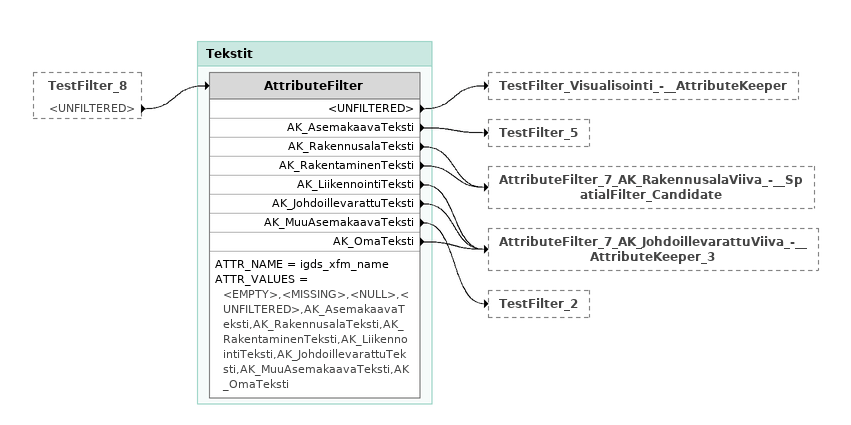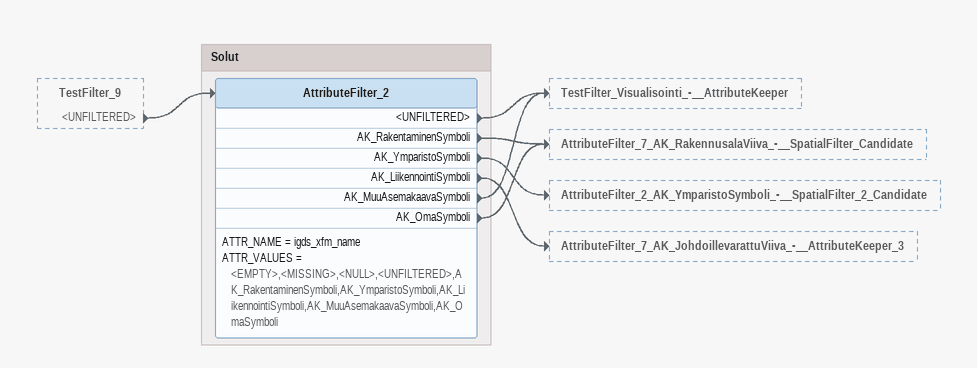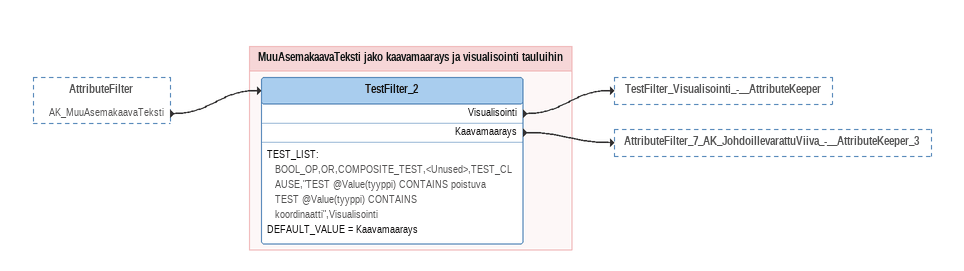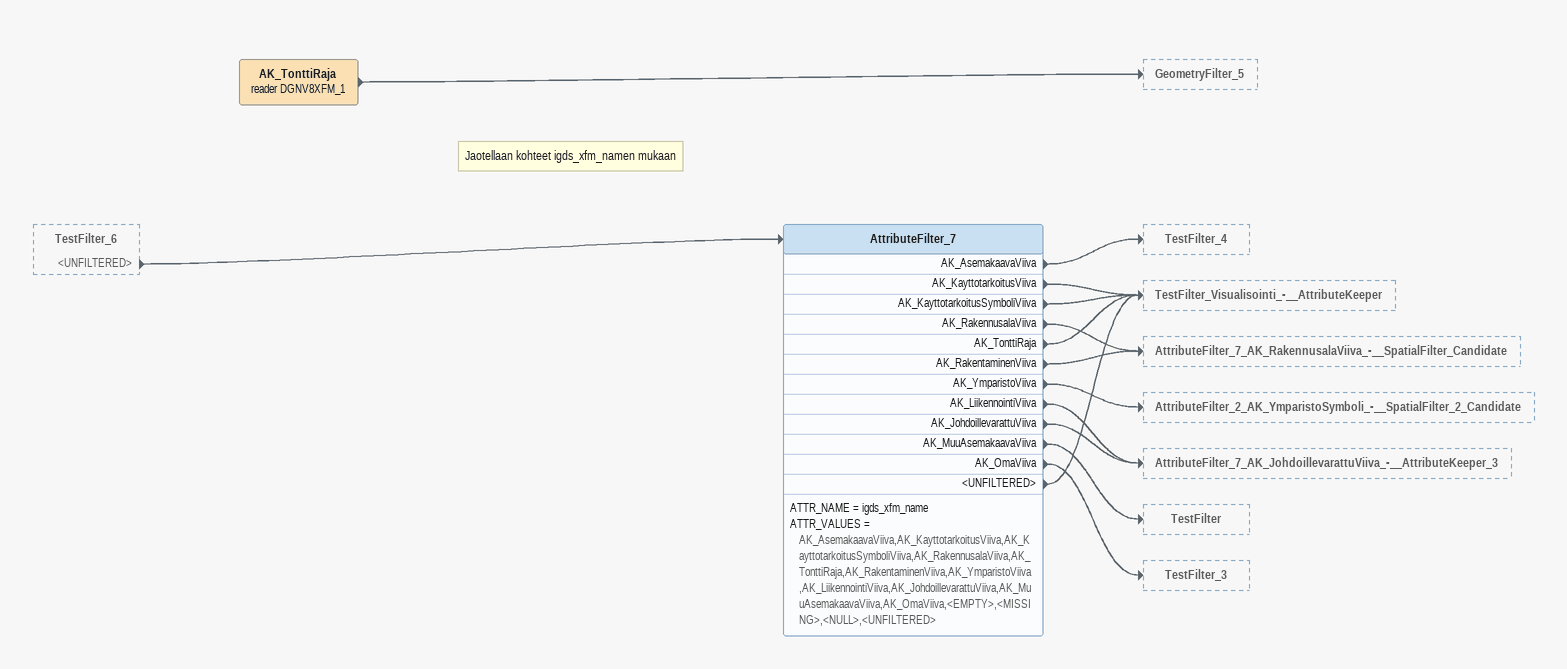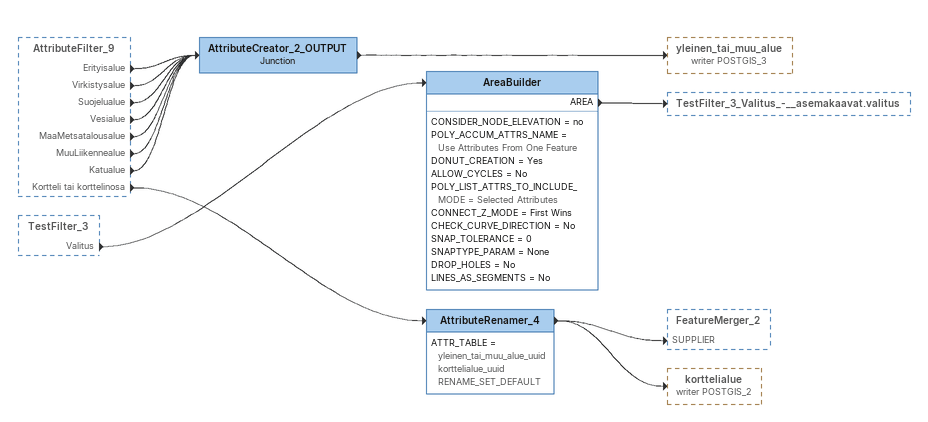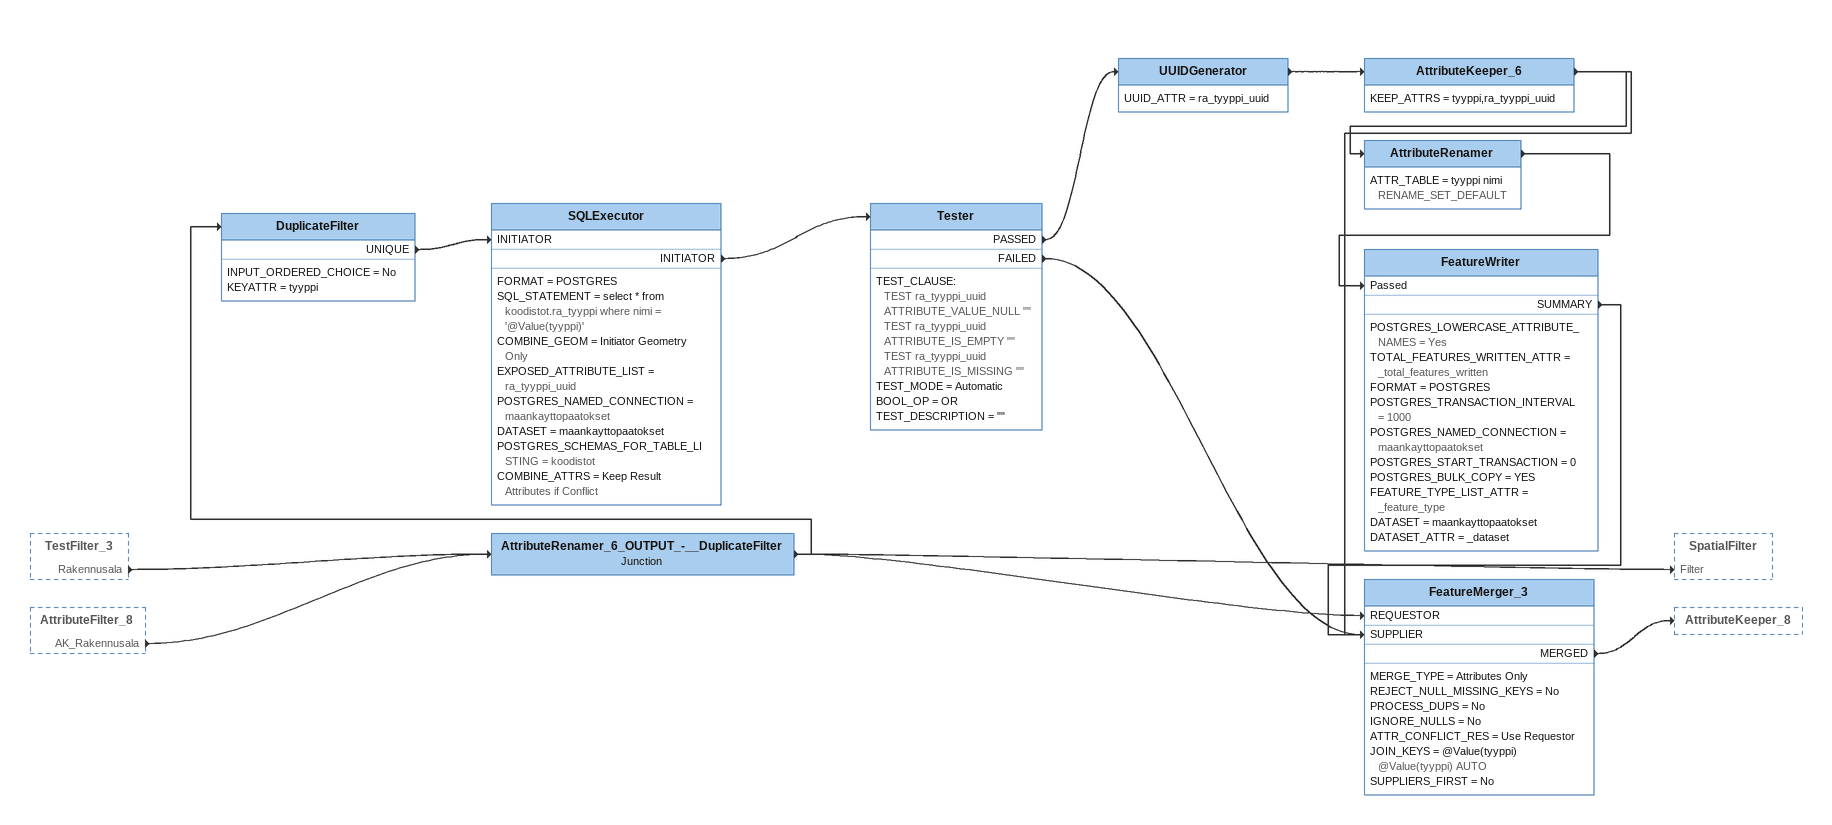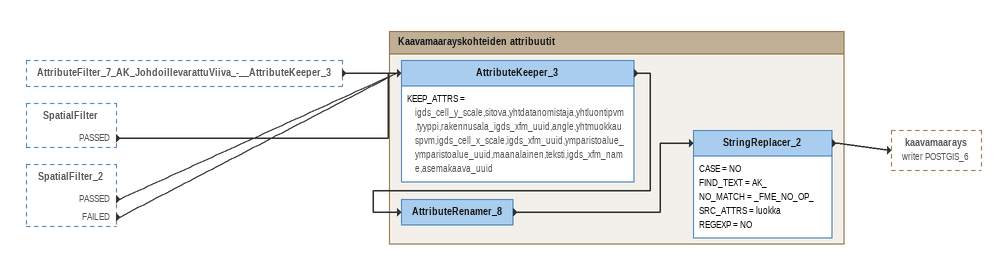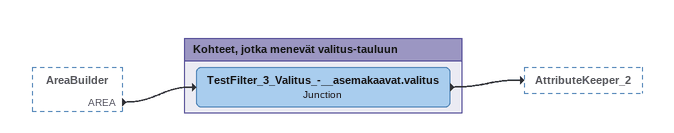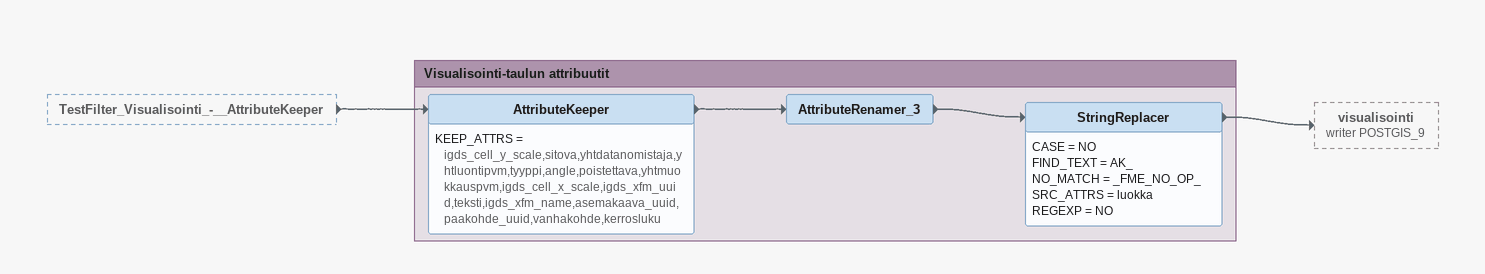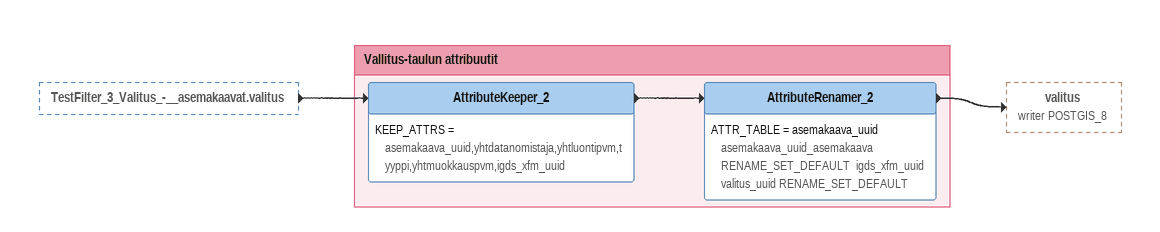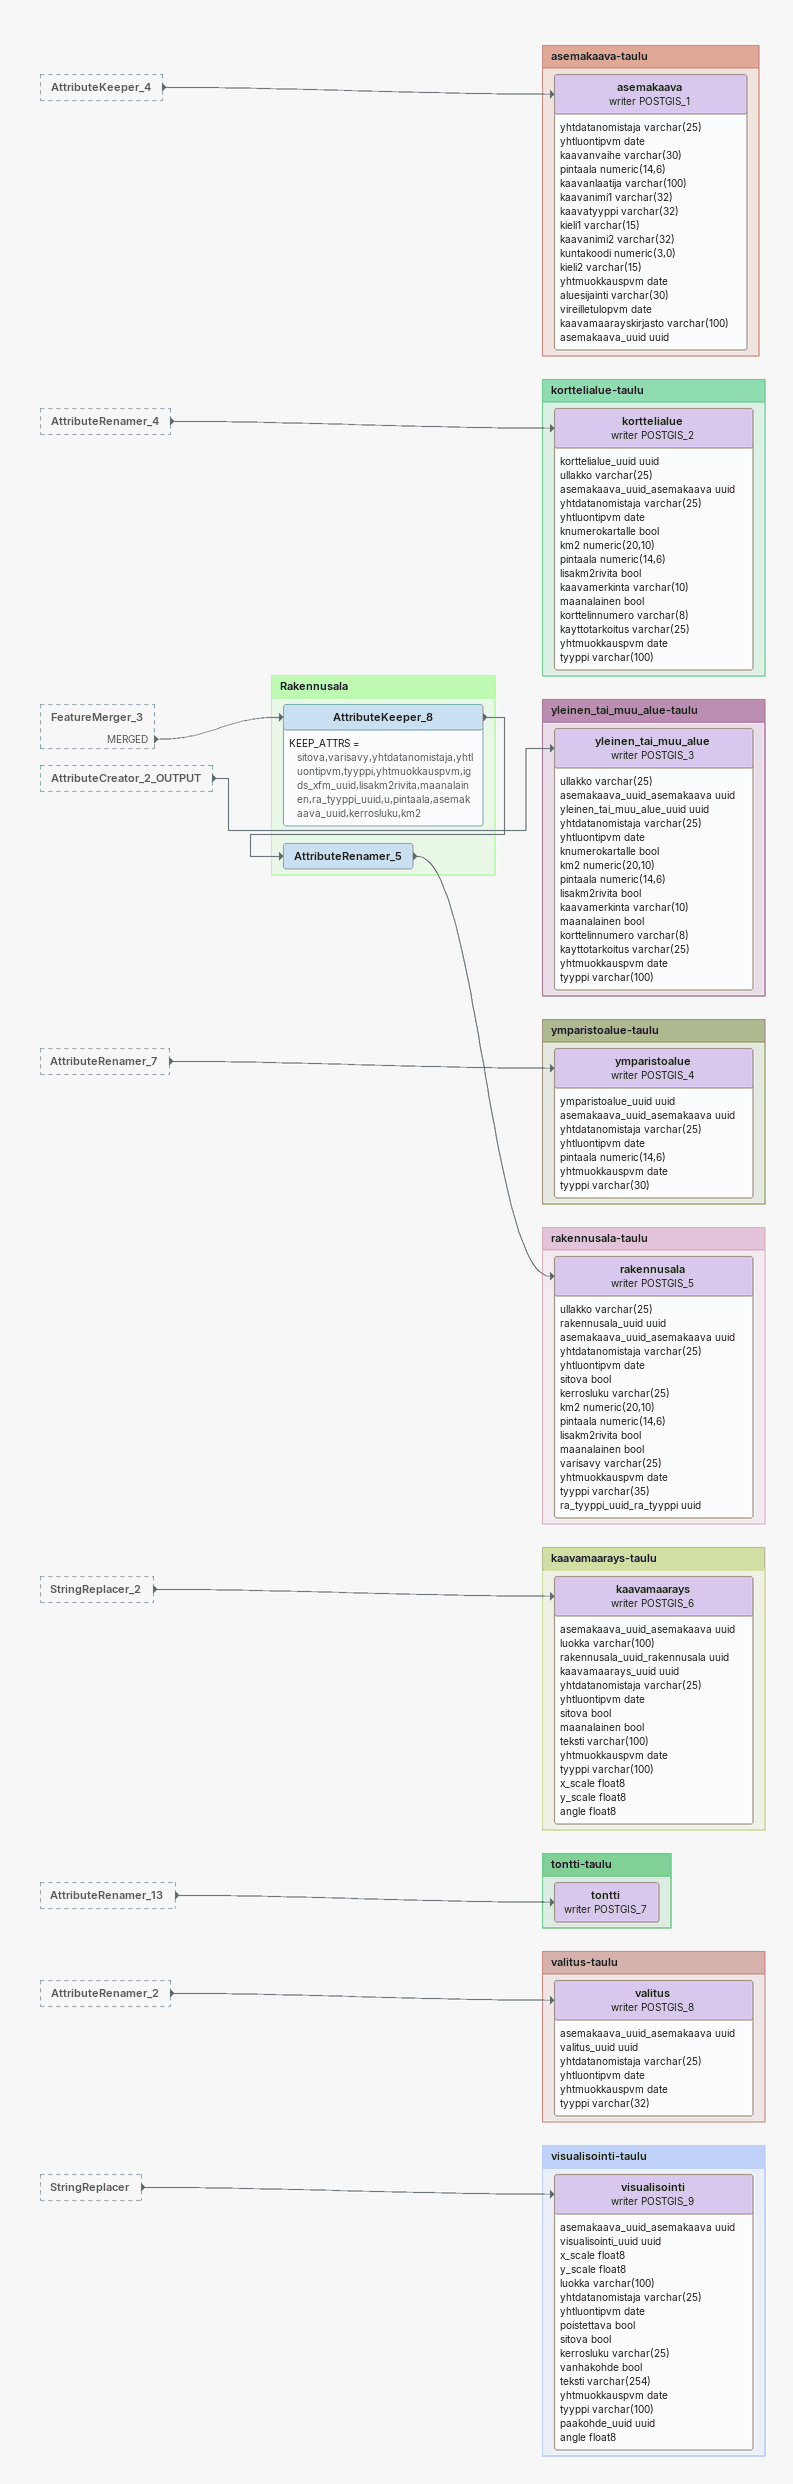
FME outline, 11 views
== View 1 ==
TestFilter_8 [outside]
    <UNFILTERED> -> AttributeFilter

Bookmark: Tekstit
AttributeFilter
    ATTR_NAME = igds_xfm_name
    ATTR_VALUES = <EMPTY>,<MISSING>,<NULL>,<UNFILTERED>,AK_AsemakaavaTeksti,AK_RakennusalaTeksti,AK_RakentaminenTeksti,AK_LiikennointiTeksti,AK_JohdoillevarattuTeksti,AK_MuuAsemakaavaTeksti,AK_OmaTeksti
    <UNFILTERED> -> TestFilter_Visualisointi_-__AttributeKeeper
    AK_AsemakaavaTeksti -> TestFilter_5
    AK_RakennusalaTeksti -> AttributeFilter_7_AK_RakennusalaViiva_-__SpatialFilter_Candidate
    AK_RakentaminenTeksti -> AttributeFilter_7_AK_RakennusalaViiva_-__SpatialFilter_Candidate
    AK_LiikennointiTeksti -> AttributeFilter_7_AK_JohdoillevarattuViiva_-__AttributeKeeper_3
    AK_JohdoillevarattuTeksti -> AttributeFilter_7_AK_JohdoillevarattuViiva_-__AttributeKeeper_3
    AK_MuuAsemakaavaTeksti -> TestFilter_2
    AK_OmaTeksti -> AttributeFilter_7_AK_JohdoillevarattuViiva_-__AttributeKeeper_3

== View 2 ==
TestFilter_9 [outside]
    <UNFILTERED> -> AttributeFilter_2

Bookmark: Solut
AttributeFilter_2
    ATTR_NAME = igds_xfm_name
    ATTR_VALUES = <EMPTY>,<MISSING>,<NULL>,<UNFILTERED>,AK_RakentaminenSymboli,AK_YmparistoSymboli,AK_LiikennointiSymboli,AK_MuuAsemakaavaSymboli,AK_OmaSymboli
    <UNFILTERED> -> TestFilter_Visualisointi_-__AttributeKeeper
    AK_RakentaminenSymboli -> AttributeFilter_7_AK_RakennusalaViiva_-__SpatialFilter_Candidate
    AK_YmparistoSymboli -> AttributeFilter_2_AK_YmparistoSymboli_-__SpatialFilter_2_Candidate
    AK_LiikennointiSymboli -> AttributeFilter_7_AK_JohdoillevarattuViiva_-__AttributeKeeper_3
    AK_MuuAsemakaavaSymboli -> TestFilter_Visualisointi_-__AttributeKeeper
    AK_OmaSymboli -> AttributeFilter_7_AK_RakennusalaViiva_-__SpatialFilter_Candidate

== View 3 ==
AttributeFilter [outside]
    AK_MuuAsemakaavaTeksti -> TestFilter_2

Bookmark: MuuAsemakaavaTeksti jako kaavamaarays ja visualisointi tauluihin
TestFilter_2
    TEST_LIST:
      BOOL_OP,OR,COMPOSITE_TEST,<Unused>,TEST_CLAUSE,"TEST @Value(tyyppi) CONTAINS poistuva
      TEST @Value(tyyppi) CONTAINS koordinaatti",Visualisointi
    DEFAULT_VALUE = Kaavamaarays
    Visualisointi -> TestFilter_Visualisointi_-__AttributeKeeper
    Kaavamaarays -> AttributeFilter_7_AK_JohdoillevarattuViiva_-__AttributeKeeper_3

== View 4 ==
TestFilter_6 [outside]
    <UNFILTERED> -> AttributeFilter_7
AK_TonttiRaja (reader DGNV8XFM_1)
    -> GeometryFilter_5
Note: Jaotellaan kohteet igds_xfm_namen mukaan
AttributeFilter_7
    ATTR_NAME = igds_xfm_name
    ATTR_VALUES = AK_AsemakaavaViiva,AK_KayttotarkoitusViiva,AK_KayttotarkoitusSymboliViiva,AK_RakennusalaViiva,AK_TonttiRaja,AK_RakentaminenViiva,AK_YmparistoViiva,AK_LiikennointiViiva,AK_JohdoillevarattuViiva,AK_MuuAsemakaavaViiva,AK_OmaViiva,<EMPTY>,<MISSING>,<NULL>,<UNFILTERED>
    AK_AsemakaavaViiva -> TestFilter_4
    AK_KayttotarkoitusViiva -> TestFilter_Visualisointi_-__AttributeKeeper
    AK_KayttotarkoitusSymboliViiva -> TestFilter_Visualisointi_-__AttributeKeeper
    AK_RakennusalaViiva -> AttributeFilter_7_AK_RakennusalaViiva_-__SpatialFilter_Candidate
    AK_TonttiRaja -> TestFilter_Visualisointi_-__AttributeKeeper
    AK_RakentaminenViiva -> AttributeFilter_7_AK_RakennusalaViiva_-__SpatialFilter_Candidate
    AK_YmparistoViiva -> AttributeFilter_2_AK_YmparistoSymboli_-__SpatialFilter_2_Candidate
    AK_LiikennointiViiva -> AttributeFilter_7_AK_JohdoillevarattuViiva_-__AttributeKeeper_3
    AK_JohdoillevarattuViiva -> AttributeFilter_7_AK_JohdoillevarattuViiva_-__AttributeKeeper_3
    AK_MuuAsemakaavaViiva -> TestFilter
    AK_OmaViiva -> TestFilter_3
    <UNFILTERED> -> TestFilter_Visualisointi_-__AttributeKeeper

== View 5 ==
AttributeFilter_9 [outside]
    Erityisalue -> AttributeCreator_2_OUTPUT
    Virkistysalue -> AttributeCreator_2_OUTPUT
    Suojelualue -> AttributeCreator_2_OUTPUT
    Vesialue -> AttributeCreator_2_OUTPUT
    MaaMetsatalousalue -> AttributeCreator_2_OUTPUT
    MuuLiikennealue -> AttributeCreator_2_OUTPUT
    Katualue -> AttributeCreator_2_OUTPUT
    Kortteli tai korttelinosa -> AttributeRenamer_4
TestFilter_3 [outside]
    Valitus -> AreaBuilder
AreaBuilder
    CONSIDER_NODE_ELEVATION = no
    POLY_ACCUM_ATTRS_NAME = Use Attributes From One Feature
    DONUT_CREATION = Yes
    ALLOW_CYCLES = No
    POLY_LIST_ATTRS_TO_INCLUDE_MODE = Selected Attributes
    CONNECT_Z_MODE = First Wins
    CHECK_CURVE_DIRECTION = No
    SNAP_TOLERANCE = 0
    SNAPTYPE_PARAM = None
    DROP_HOLES = No
    LINES_AS_SEGMENTS = No
    AREA -> TestFilter_3_Valitus_-__asemakaavat.valitus
AttributeCreator_2_OUTPUT: Junction
    -> yleinen_tai_muu_alue (writer POSTGIS_3)
AttributeRenamer_4
    ATTR_TABLE = yleinen_tai_muu_alue_uuid korttelialue_uuid RENAME_SET_DEFAULT
    -> FeatureMerger_2 [SUPPLIER]
    -> korttelialue (writer POSTGIS_2)

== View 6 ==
TestFilter_3 [outside]
    Rakennusala -> AttributeRenamer_6_OUTPUT_-__DuplicateFilter
AttributeFilter_8 [outside]
    AK_Rakennusala -> AttributeRenamer_6_OUTPUT_-__DuplicateFilter
AttributeRenamer_6_OUTPUT_-__DuplicateFilter: Junction
    -> DuplicateFilter
    -> FeatureMerger_3 [REQUESTOR]
    -> SpatialFilter [Filter]
DuplicateFilter
    INPUT_ORDERED_CHOICE = No
    KEYATTR = tyyppi
    UNIQUE -> SQLExecutor [INITIATOR]
SQLExecutor
    FORMAT = POSTGRES
    SQL_STATEMENT = select * from koodistot.ra_tyyppi where nimi = '@Value(tyyppi)'
    COMBINE_GEOM = Initiator Geometry Only
    EXPOSED_ATTRIBUTE_LIST = ra_tyyppi_uuid
    POSTGRES_NAMED_CONNECTION = maankayttopaatokset
    DATASET = maankayttopaatokset
    POSTGRES_SCHEMAS_FOR_TABLE_LISTING = koodistot
    COMBINE_ATTRS = Keep Result Attributes if Conflict
    INITIATOR -> Tester
Tester
    TEST_CLAUSE:
      TEST ra_tyyppi_uuid ATTRIBUTE_VALUE_NULL ""
      TEST ra_tyyppi_uuid ATTRIBUTE_IS_EMPTY ""
      TEST ra_tyyppi_uuid ATTRIBUTE_IS_MISSING ""
    TEST_MODE = Automatic
    BOOL_OP = OR
    TEST_DESCRIPTION = ""
    PASSED -> UUIDGenerator
    FAILED -> FeatureMerger_3 [SUPPLIER]
UUIDGenerator
    UUID_ATTR = ra_tyyppi_uuid
    -> AttributeKeeper_6
AttributeKeeper_6
    KEEP_ATTRS = tyyppi,ra_tyyppi_uuid
    -> AttributeRenamer
    -> FeatureMerger_3 [SUPPLIER]
AttributeRenamer
    ATTR_TABLE = tyyppi nimi RENAME_SET_DEFAULT
    -> FeatureWriter [Passed]
FeatureWriter
    POSTGRES_LOWERCASE_ATTRIBUTE_NAMES = Yes
    TOTAL_FEATURES_WRITTEN_ATTR = _total_features_written
    FORMAT = POSTGRES
    POSTGRES_TRANSACTION_INTERVAL = 1000
    POSTGRES_NAMED_CONNECTION = maankayttopaatokset
    POSTGRES_START_TRANSACTION = 0
    POSTGRES_BULK_COPY = YES
    FEATURE_TYPE_LIST_ATTR = _feature_type
    DATASET = maankayttopaatokset
    DATASET_ATTR = _dataset
    SUMMARY -> FeatureMerger_3 [SUPPLIER]
FeatureMerger_3
    MERGE_TYPE = Attributes Only
    REJECT_NULL_MISSING_KEYS = No
    PROCESS_DUPS = No
    IGNORE_NULLS = No
    ATTR_CONFLICT_RES = Use Requestor
    JOIN_KEYS = @Value(tyyppi) @Value(tyyppi) AUTO
    SUPPLIERS_FIRST = No
    MERGED -> AttributeKeeper_8

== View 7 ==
AttributeFilter_7_AK_JohdoillevarattuViiva_-__AttributeKeeper_3 [outside]
    -> AttributeKeeper_3
SpatialFilter [outside]
    PASSED -> AttributeKeeper_3
SpatialFilter_2 [outside]
    PASSED -> AttributeKeeper_3
    FAILED -> AttributeKeeper_3

Bookmark: Kaavamaarayskohteiden attribuutit
AttributeKeeper_3
    KEEP_ATTRS = igds_cell_y_scale,sitova,yhtdatanomistaja,yhtluontipvm,tyyppi,rakennusala_igds_xfm_uuid,angle,yhtmuokkauspvm,igds_cell_x_scale,igds_xfm_uuid,ymparistoalue_ymparistoalue_uuid,maanalainen,teksti,igds_xfm_name,asemakaava_uuid
    -> AttributeRenamer_8
AttributeRenamer_8
    -> StringReplacer_2
StringReplacer_2
    CASE = NO
    FIND_TEXT = AK_
    NO_MATCH = _FME_NO_OP_
    SRC_ATTRS = luokka
    REGEXP = NO
    -> kaavamaarays (writer POSTGIS_6)

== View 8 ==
AreaBuilder [outside]
    AREA -> TestFilter_3_Valitus_-__asemakaavat.valitus

Bookmark: Kohteet, jotka menevät valitus-tauluun
TestFilter_3_Valitus_-__asemakaavat.valitus: Junction
    -> AttributeKeeper_2

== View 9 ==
TestFilter_Visualisointi_-__AttributeKeeper [outside]
    -> AttributeKeeper

Bookmark: Visualisointi-taulun attribuutit
AttributeKeeper
    KEEP_ATTRS = igds_cell_y_scale,sitova,yhtdatanomistaja,yhtluontipvm,tyyppi,angle,poistettava,yhtmuokkauspvm,igds_cell_x_scale,igds_xfm_uuid,teksti,igds_xfm_name,asemakaava_uuid,paakohde_uuid,vanhakohde,kerrosluku
    -> AttributeRenamer_3
AttributeRenamer_3
    -> StringReplacer
StringReplacer
    CASE = NO
    FIND_TEXT = AK_
    NO_MATCH = _FME_NO_OP_
    SRC_ATTRS = luokka
    REGEXP = NO
    -> visualisointi (writer POSTGIS_9)

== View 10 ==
TestFilter_3_Valitus_-__asemakaavat.valitus [outside]
    -> AttributeKeeper_2

Bookmark: Vallitus-taulun attribuutit
AttributeKeeper_2
    KEEP_ATTRS = asemakaava_uuid,yhtdatanomistaja,yhtluontipvm,tyyppi,yhtmuokkauspvm,igds_xfm_uuid
    -> AttributeRenamer_2
AttributeRenamer_2
    ATTR_TABLE = asemakaava_uuid asemakaava_uuid_asemakaava RENAME_SET_DEFAULT  igds_xfm_uuid valitus_uuid RENAME_SET_DEFAULT
    -> valitus (writer POSTGIS_8)

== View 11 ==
AttributeKeeper_4 [outside]
    -> asemakaava (writer POSTGIS_1)
AttributeRenamer_4 [outside]
    -> korttelialue (writer POSTGIS_2)
FeatureMerger_3 [outside]
    MERGED -> AttributeKeeper_8
AttributeCreator_2_OUTPUT [outside]
    -> yleinen_tai_muu_alue (writer POSTGIS_3)
AttributeRenamer_7 [outside]
    -> ymparistoalue (writer POSTGIS_4)
StringReplacer_2 [outside]
    -> kaavamaarays (writer POSTGIS_6)
AttributeRenamer_13 [outside]
    -> tontti (writer POSTGIS_7)
AttributeRenamer_2 [outside]
    -> valitus (writer POSTGIS_8)
StringReplacer [outside]
    -> visualisointi (writer POSTGIS_9)

Bookmark: valitus-taulu
valitus (writer POSTGIS_8)
    attributes: asemakaava_uuid_asemakaava uuid, valitus_uuid uuid, yhtdatanomistaja varchar(25), yhtluontipvm date, yhtmuokkauspvm date, tyyppi varchar(32)

Bookmark: visualisointi-taulu
visualisointi (writer POSTGIS_9)
    attributes: asemakaava_uuid_asemakaava uuid, visualisointi_uuid uuid, x_scale float8, y_scale float8, luokka varchar(100), yhtdatanomistaja varchar(25), yhtluontipvm date, poistettava bool, sitova bool, kerrosluku varchar(25), vanhakohde bool, teksti varchar(254), yhtmuokkauspvm date, tyyppi varchar(100), paakohde_uuid uuid, angle float8

Bookmark: asemakaava-taulu
asemakaava (writer POSTGIS_1)
    attributes: yhtdatanomistaja varchar(25), yhtluontipvm date, kaavanvaihe varchar(30), pintaala numeric(14,6), kaavanlaatija varchar(100), kaavanimi1 varchar(32), kaavatyyppi varchar(32), kieli1 varchar(15), kaavanimi2 varchar(32), kuntakoodi numeric(3,0), kieli2 varchar(15), yhtmuokkauspvm date, aluesijainti varchar(30), vireilletulopvm date, kaavamaarayskirjasto varchar(100), asemakaava_uuid uuid

Bookmark: yleinen_tai_muu_alue-taulu
yleinen_tai_muu_alue (writer POSTGIS_3)
    attributes: ullakko varchar(25), asemakaava_uuid_asemakaava uuid, yleinen_tai_muu_alue_uuid uuid, yhtdatanomistaja varchar(25), yhtluontipvm date, knumerokartalle bool, km2 numeric(20,10), pintaala numeric(14,6), lisakm2rivita bool, kaavamerkinta varchar(10), maanalainen bool, korttelinnumero varchar(8), kayttotarkoitus varchar(25), yhtmuokkauspvm date, tyyppi varchar(100)

Bookmark: korttelialue-taulu
korttelialue (writer POSTGIS_2)
    attributes: korttelialue_uuid uuid, ullakko varchar(25), asemakaava_uuid_asemakaava uuid, yhtdatanomistaja varchar(25), yhtluontipvm date, knumerokartalle bool, km2 numeric(20,10), pintaala numeric(14,6), lisakm2rivita bool, kaavamerkinta varchar(10), maanalainen bool, korttelinnumero varchar(8), kayttotarkoitus varchar(25), yhtmuokkauspvm date, tyyppi varchar(100)

Bookmark: ymparistoalue-taulu
ymparistoalue (writer POSTGIS_4)
    attributes: ymparistoalue_uuid uuid, asemakaava_uuid_asemakaava uuid, yhtdatanomistaja varchar(25), yhtluontipvm date, pintaala numeric(14,6), yhtmuokkauspvm date, tyyppi varchar(30)

Bookmark: tontti-taulu
tontti (writer POSTGIS_7)

Bookmark: kaavamaarays-taulu
kaavamaarays (writer POSTGIS_6)
    attributes: asemakaava_uuid_asemakaava uuid, luokka varchar(100), rakennusala_uuid_rakennusala uuid, kaavamaarays_uuid uuid, yhtdatanomistaja varchar(25), yhtluontipvm date, sitova bool, maanalainen bool, teksti varchar(100), yhtmuokkauspvm date, tyyppi varchar(100), x_scale float8, y_scale float8, angle float8

Bookmark: Rakennusala
AttributeKeeper_8
    KEEP_ATTRS = sitova,varisavy,yhtdatanomistaja,yhtluontipvm,tyyppi,yhtmuokkauspvm,igds_xfm_uuid,lisakm2rivita,maanalainen,ra_tyyppi_uuid,u,pintaala,asemakaava_uuid,kerrosluku,km2
    -> AttributeRenamer_5
AttributeRenamer_5
    -> rakennusala (writer POSTGIS_5)

Bookmark: rakennusala-taulu
rakennusala (writer POSTGIS_5)
    attributes: ullakko varchar(25), rakennusala_uuid uuid, asemakaava_uuid_asemakaava uuid, yhtdatanomistaja varchar(25), yhtluontipvm date, sitova bool, kerrosluku varchar(25), km2 numeric(20,10), pintaala numeric(14,6), lisakm2rivita bool, maanalainen bool, varisavy varchar(25), yhtmuokkauspvm date, tyyppi varchar(35), ra_tyyppi_uuid_ra_tyyppi uuid
